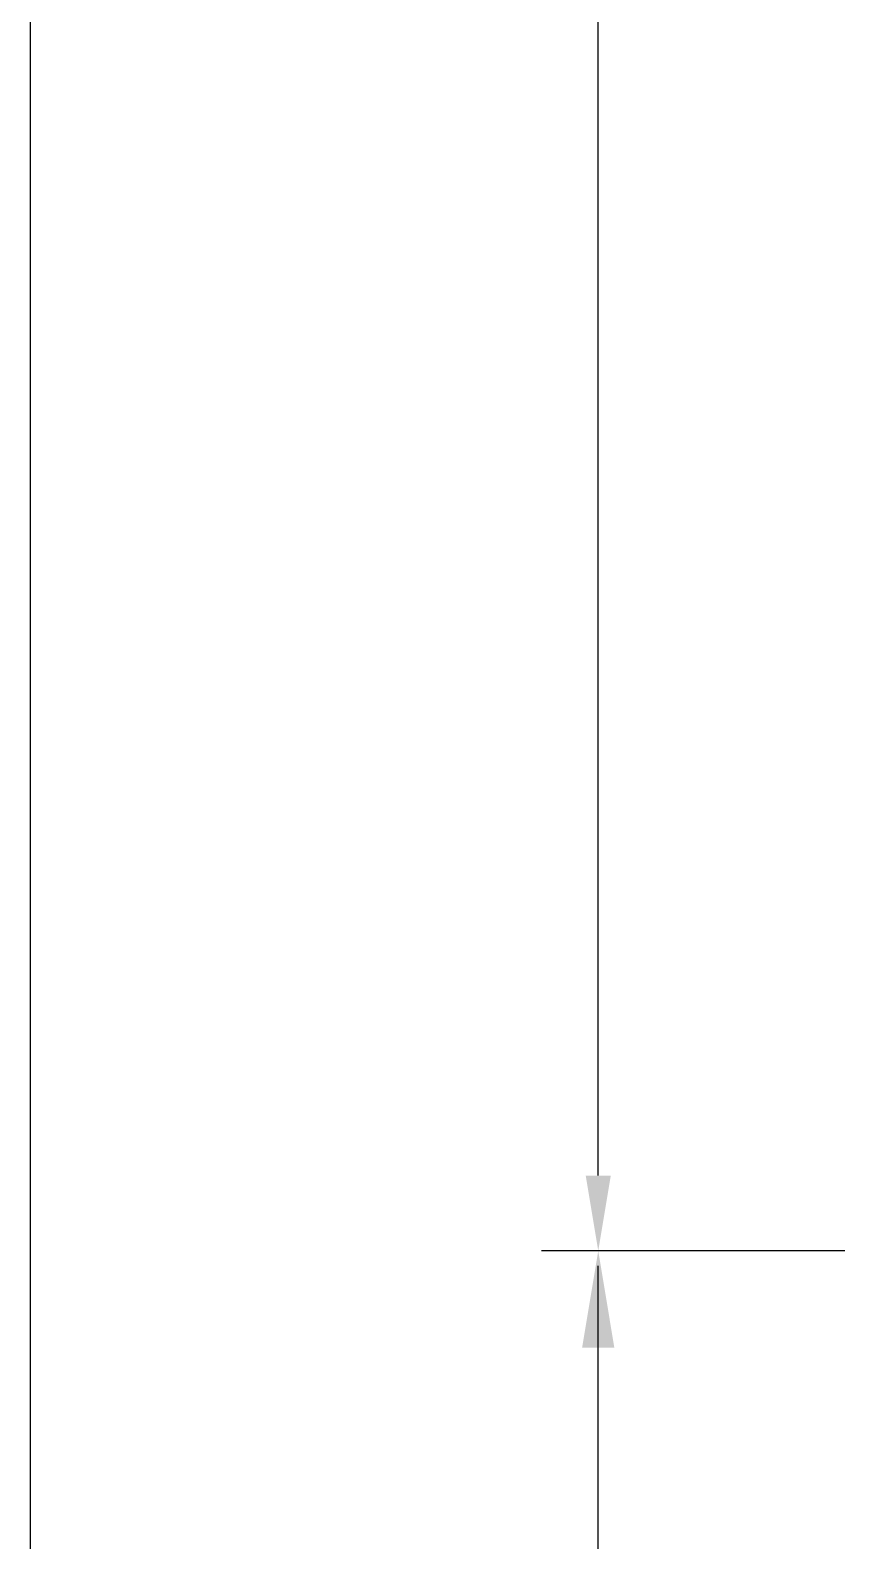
# Model space of a CAD drawing. Header units: millimetres. Extents: x 0 to 420, y 0 to 594.
# Drawn here: x 92.7 to 130.6, y 96.9 to 167.1 of the extents above; entities that cross this region are included whole.
import ezdxf

# ---------------------------------------------------------------- set-up
doc = ezdxf.new("R2010")
doc.units = ezdxf.units.MM
doc.header["$MEASUREMENT"] = 0
doc.layers.get('0').update_dxf_attribs({"color": 2})
doc.layers.add('D', color=2, linetype='Continuous')

msp = doc.modelspace()

# ---------------------------------------------------------------- linework, layer by layer
at = {"ltscale": 0.5}
msp.add_line((119.15, 58.112), (119.15, 109.648), dxfattribs=at)
msp.add_solid([(118.4, 105.848), (119.9, 105.848), (119.15, 110.348)], dxfattribs=at)
at = {"layer": 'D', "color": 2}
for p, q in [((119.15, 113.848), (119.15, 344.145)), ((92.709, 315.965), (92.709, 58.112)), ((130.627, 110.348), (116.515, 110.348))]:
    msp.add_line(p, q, dxfattribs=at)
msp.add_solid([(118.567, 113.848), (119.733, 113.848), (119.15, 110.348)], dxfattribs=at)

doc.saveas('drawing.dxf')
